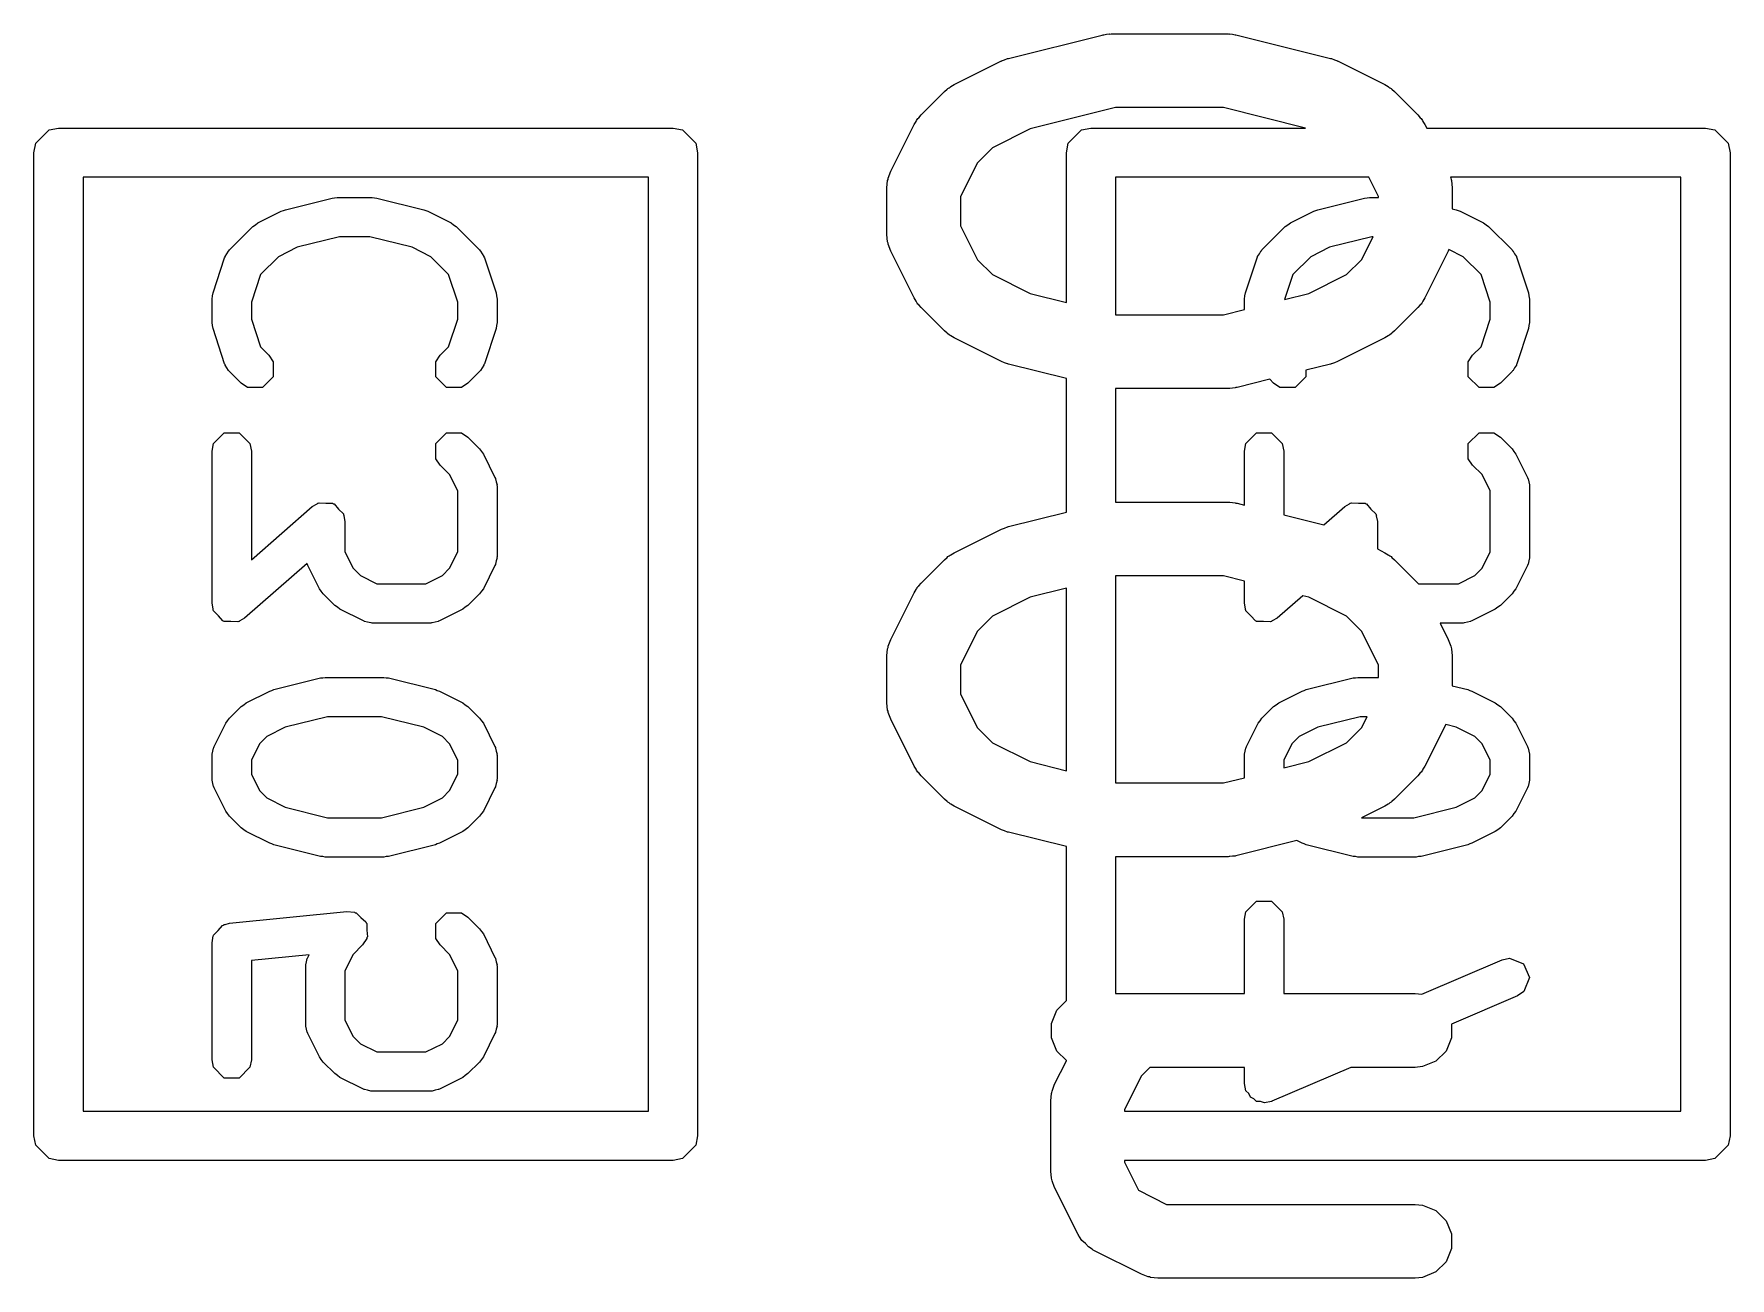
# Model space of a CAD drawing. Header units: inches. Extents: x 0.31 to 2.98, y 0.29 to 1.78.
# Drawn here: x 1.5089 to 1.6447, y 0.6163 to 0.716 of the extents above; entities that cross this region are included whole.
import ezdxf

# ---------------------------------------------------------------- set-up
doc = ezdxf.new("R2010")
doc.units = ezdxf.units.IN
doc.header["$MEASUREMENT"] = 0
doc.layers.add('BLACK', color=250, linetype='CONTINUOUS')

msp = doc.modelspace()

# ---------------------------------------------------------------- linework, layer by layer
at = {"layer": 'BLACK', "linetype": 'CONTINUOUS'}
for p, q in [((1.58689, 0.714), (1.59439, 0.71587)), ((1.59439, 0.71587), (1.59449, 0.71589)), ((1.59449, 0.71589), (1.59453, 0.7159)), ((1.59453, 0.7159), (1.59475, 0.71593)), ((1.59475, 0.71593), (1.59497, 0.71596)), ((1.59497, 0.71596), (1.59501, 0.71595)), ((1.59501, 0.71595), (1.59511, 0.71596)), ((1.59511, 0.71596), (1.60448, 0.71596)), ((1.60448, 0.71596), (1.60458, 0.71595)), ((1.60458, 0.71595), (1.60463, 0.71596)), ((1.60463, 0.71596), (1.60484, 0.71593)), ((1.60484, 0.71593), (1.60506, 0.7159)), ((1.60506, 0.7159), (1.6051, 0.71589)), ((1.6051, 0.71589), (1.6052, 0.71587)), ((1.6052, 0.71587), (1.6127, 0.714)), ((1.58254, 0.7119), (1.58629, 0.71377)), ((1.58629, 0.71377), (1.58633, 0.71379)), ((1.58633, 0.71379), (1.58635, 0.7138)), ((1.58635, 0.7138), (1.58659, 0.71389)), ((1.58659, 0.71389), (1.58683, 0.71398)), ((1.58683, 0.71398), (1.58685, 0.71398)), ((1.58685, 0.71398), (1.58689, 0.714)), ((1.6127, 0.714), (1.61274, 0.71398)), ((1.61274, 0.71398), (1.61276, 0.71398)), ((1.61276, 0.71398), (1.613, 0.71389)), ((1.613, 0.71389), (1.61324, 0.7138)), ((1.61324, 0.7138), (1.61326, 0.71379)), ((1.61326, 0.71379), (1.6133, 0.71377)), ((1.6133, 0.71377), (1.61705, 0.7119)), ((1.58222, 0.71171), (1.58229, 0.71174)), ((1.58229, 0.71174), (1.58254, 0.7119)), ((1.61705, 0.7119), (1.6173, 0.71174)), ((1.6173, 0.71174), (1.61737, 0.71171)), ((1.5799, 0.70947), (1.58177, 0.71135)), ((1.58177, 0.71135), (1.582, 0.71153)), ((1.582, 0.71153), (1.58205, 0.71159)), ((1.58205, 0.71159), (1.58214, 0.71165)), ((1.58214, 0.71165), (1.58222, 0.71171)), ((1.61737, 0.71171), (1.61745, 0.71165)), ((1.61745, 0.71165), (1.61754, 0.71159)), ((1.61754, 0.71159), (1.61759, 0.71153)), ((1.61759, 0.71153), (1.61782, 0.71135)), ((1.61782, 0.71135), (1.61969, 0.70947)), ((1.5795, 0.70895), (1.57953, 0.70902)), ((1.57953, 0.70902), (1.5796, 0.70911)), ((1.5796, 0.70911), (1.57965, 0.70919)), ((1.57965, 0.70919), (1.57971, 0.70925)), ((1.57971, 0.70925), (1.5799, 0.70947)), ((1.59547, 0.71006), (1.58864, 0.70835)), ((1.60412, 0.71006), (1.59547, 0.71006)), ((1.61068, 0.70842), (1.60412, 0.71006)), ((1.61969, 0.70947), (1.61988, 0.70925)), ((1.61988, 0.70925), (1.61994, 0.70919)), ((1.61994, 0.70919), (1.61999, 0.70911)), ((1.61999, 0.70911), (1.62006, 0.70902)), ((1.62006, 0.70902), (1.62009, 0.70895)), ((1.50901, 0.7072), (1.51007, 0.70827)), ((1.51007, 0.70827), (1.51083, 0.70842)), ((1.51083, 0.70842), (1.56004, 0.70842)), ((1.56004, 0.70842), (1.56079, 0.70827)), ((1.56079, 0.70827), (1.56186, 0.7072)), ((1.57747, 0.70496), (1.57934, 0.7087)), ((1.57934, 0.7087), (1.5795, 0.70895)), ((1.58864, 0.70835), (1.58561, 0.70683)), ((1.59169, 0.7072), (1.59275, 0.70827)), ((1.59275, 0.70827), (1.5935, 0.70842)), ((1.5935, 0.70842), (1.61068, 0.70842)), ((1.62009, 0.70895), (1.62025, 0.7087)), ((1.62025, 0.7087), (1.62039, 0.70842)), ((1.62039, 0.70842), (1.64272, 0.70842)), ((1.64272, 0.70842), (1.64347, 0.70827)), ((1.64347, 0.70827), (1.64454, 0.7072)), ((1.50886, 0.70645), (1.50901, 0.7072)), ((1.50886, 0.62771), (1.50886, 0.70645)), ((1.56186, 0.7072), (1.56201, 0.70645)), ((1.56201, 0.70645), (1.56201, 0.62771)), ((1.58561, 0.70683), (1.58441, 0.70564)), ((1.59154, 0.70645), (1.59169, 0.7072)), ((1.59154, 0.69445), (1.59154, 0.70645)), ((1.64454, 0.7072), (1.64469, 0.70645)), ((1.64469, 0.70645), (1.64469, 0.62771)), ((1.57726, 0.70441), (1.57747, 0.70496)), ((1.58441, 0.70564), (1.58306, 0.70294)), ((1.5128, 0.70448), (1.5128, 0.62968)), ((1.55807, 0.70448), (1.5128, 0.70448)), ((1.55807, 0.62968), (1.55807, 0.70448)), ((1.57716, 0.70363), (1.57721, 0.70421)), ((1.57716, 0.69989), (1.57716, 0.70363)), ((1.57721, 0.70421), (1.57726, 0.70431)), ((1.57726, 0.70431), (1.57726, 0.70441)), ((1.59547, 0.70448), (1.59547, 0.69346)), ((1.61576, 0.70448), (1.59547, 0.70448)), ((1.61653, 0.70294), (1.61576, 0.70448)), ((1.6223, 0.70448), (1.62233, 0.70441)), ((1.64075, 0.70448), (1.6223, 0.70448)), ((1.62233, 0.70441), (1.62234, 0.70431)), ((1.62234, 0.70431), (1.62238, 0.70421)), ((1.62238, 0.70421), (1.62243, 0.70363)), ((1.62243, 0.70363), (1.62243, 0.70196)), ((1.64075, 0.62968), (1.64075, 0.70448)), ((1.529, 0.70188), (1.53275, 0.70282)), ((1.53275, 0.70282), (1.53294, 0.70283)), ((1.53294, 0.70283), (1.53313, 0.70287)), ((1.53313, 0.70287), (1.53594, 0.70287)), ((1.53594, 0.70287), (1.53613, 0.70283)), ((1.53613, 0.70283), (1.53632, 0.70282)), ((1.53632, 0.70282), (1.54007, 0.70188)), ((1.58306, 0.70294), (1.58306, 0.70058)), ((1.61167, 0.70188), (1.61542, 0.70282)), ((1.61542, 0.70282), (1.61562, 0.70283)), ((1.61562, 0.70283), (1.6158, 0.70287)), ((1.6158, 0.70287), (1.61653, 0.70287)), ((1.61653, 0.70287), (1.61653, 0.70294)), ((1.5268, 0.70083), (1.52867, 0.70176)), ((1.52867, 0.70176), (1.52884, 0.70181)), ((1.52884, 0.70181), (1.529, 0.70188)), ((1.54007, 0.70188), (1.54023, 0.70181)), ((1.54023, 0.70181), (1.54039, 0.70176)), ((1.54039, 0.70176), (1.54227, 0.70083)), ((1.60948, 0.70083), (1.61135, 0.70176)), ((1.61135, 0.70176), (1.61152, 0.70181)), ((1.61152, 0.70181), (1.61167, 0.70188)), ((1.62243, 0.70196), (1.62275, 0.70188)), ((1.62275, 0.70188), (1.6229, 0.70181)), ((1.6229, 0.70181), (1.62307, 0.70176)), ((1.62307, 0.70176), (1.62495, 0.70083)), ((1.52451, 0.69866), (1.52639, 0.70053)), ((1.52639, 0.70053), (1.5266, 0.70067)), ((1.5266, 0.70067), (1.5268, 0.70083)), ((1.53332, 0.69972), (1.52993, 0.69887)), ((1.53575, 0.69972), (1.53332, 0.69972)), ((1.53914, 0.69887), (1.53575, 0.69972)), ((1.54227, 0.70083), (1.54247, 0.70067)), ((1.54247, 0.70067), (1.54268, 0.70053)), ((1.54268, 0.70053), (1.54455, 0.69866)), ((1.57721, 0.69931), (1.57716, 0.69989)), ((1.58306, 0.70058), (1.58441, 0.69788)), ((1.60719, 0.69866), (1.60907, 0.70053)), ((1.60907, 0.70053), (1.60928, 0.70067)), ((1.60928, 0.70067), (1.60948, 0.70083)), ((1.616, 0.69972), (1.6126, 0.69887)), ((1.61518, 0.69788), (1.6161, 0.69972)), ((1.6161, 0.69972), (1.616, 0.69972)), ((1.62495, 0.70083), (1.62514, 0.70067)), ((1.62514, 0.70067), (1.62535, 0.70053)), ((1.62535, 0.70053), (1.62723, 0.69866)), ((1.52417, 0.69814), (1.52431, 0.69835)), ((1.52431, 0.69835), (1.52444, 0.69857)), ((1.52444, 0.69857), (1.52447, 0.69859)), ((1.52447, 0.69859), (1.52451, 0.69866)), ((1.52993, 0.69887), (1.52844, 0.69812)), ((1.54063, 0.69812), (1.53914, 0.69887)), ((1.54455, 0.69866), (1.5446, 0.69859)), ((1.5446, 0.69859), (1.54463, 0.69857)), ((1.54463, 0.69857), (1.54475, 0.69835)), ((1.54475, 0.69835), (1.54489, 0.69814)), ((1.57726, 0.69921), (1.57721, 0.69931)), ((1.57726, 0.69911), (1.57726, 0.69921)), ((1.57747, 0.69856), (1.57726, 0.69911)), ((1.57934, 0.69482), (1.57747, 0.69856)), ((1.60685, 0.69814), (1.60699, 0.69835)), ((1.60699, 0.69835), (1.60712, 0.69857)), ((1.60712, 0.69857), (1.60715, 0.69859)), ((1.60715, 0.69859), (1.60719, 0.69866)), ((1.6126, 0.69887), (1.61111, 0.69812)), ((1.62212, 0.69856), (1.62025, 0.69482)), ((1.62217, 0.69869), (1.62212, 0.69856)), ((1.62331, 0.69812), (1.62217, 0.69869)), ((1.62723, 0.69866), (1.62727, 0.69859)), ((1.62727, 0.69859), (1.62731, 0.69857)), ((1.62731, 0.69857), (1.62743, 0.69835)), ((1.62743, 0.69835), (1.62757, 0.69814)), ((1.5232, 0.69523), (1.52413, 0.69804)), ((1.52413, 0.69804), (1.52417, 0.69811)), ((1.52417, 0.69811), (1.52417, 0.69814)), ((1.52844, 0.69812), (1.527, 0.69669)), ((1.54206, 0.69669), (1.54063, 0.69812)), ((1.54489, 0.69814), (1.54489, 0.69811)), ((1.54489, 0.69811), (1.54493, 0.69804)), ((1.54493, 0.69804), (1.54587, 0.69523)), ((1.58441, 0.69788), (1.58561, 0.69669)), ((1.60587, 0.69523), (1.60681, 0.69804)), ((1.60681, 0.69804), (1.60685, 0.69811)), ((1.60685, 0.69811), (1.60685, 0.69814)), ((1.61111, 0.69812), (1.60968, 0.69669)), ((1.61398, 0.69669), (1.61518, 0.69788)), ((1.62474, 0.69669), (1.62331, 0.69812)), ((1.62757, 0.69814), (1.62757, 0.69811)), ((1.62757, 0.69811), (1.62761, 0.69804)), ((1.62761, 0.69804), (1.62855, 0.69523)), ((1.527, 0.69669), (1.52627, 0.69447)), ((1.5428, 0.69447), (1.54206, 0.69669)), ((1.58561, 0.69669), (1.58864, 0.69517)), ((1.60968, 0.69669), (1.60901, 0.69469)), ((1.61095, 0.69517), (1.61398, 0.69669)), ((1.62548, 0.69447), (1.62474, 0.69669)), ((1.52312, 0.69473), (1.52317, 0.69498)), ((1.52312, 0.69285), (1.52312, 0.69473)), ((1.52317, 0.69498), (1.5232, 0.69523)), ((1.52627, 0.69447), (1.52627, 0.69311)), ((1.5428, 0.69311), (1.5428, 0.69447)), ((1.54587, 0.69523), (1.5459, 0.69498)), ((1.5459, 0.69498), (1.54595, 0.69473)), ((1.54595, 0.69473), (1.54595, 0.69285)), ((1.5795, 0.69457), (1.57934, 0.69482)), ((1.57953, 0.6945), (1.5795, 0.69457)), ((1.5796, 0.69441), (1.57953, 0.6945)), ((1.57965, 0.69433), (1.5796, 0.69441)), ((1.57971, 0.69427), (1.57965, 0.69433)), ((1.5799, 0.69405), (1.57971, 0.69427)), ((1.58864, 0.69517), (1.59154, 0.69445)), ((1.60579, 0.69473), (1.60584, 0.69498)), ((1.60579, 0.69388), (1.60579, 0.69473)), ((1.60584, 0.69498), (1.60587, 0.69523)), ((1.60901, 0.69469), (1.61095, 0.69517)), ((1.61988, 0.69427), (1.61969, 0.69405)), ((1.61994, 0.69433), (1.61988, 0.69427)), ((1.61999, 0.69441), (1.61994, 0.69433)), ((1.62006, 0.6945), (1.61999, 0.69441)), ((1.62009, 0.69457), (1.62006, 0.6945)), ((1.62025, 0.69482), (1.62009, 0.69457)), ((1.62548, 0.69311), (1.62548, 0.69447)), ((1.62855, 0.69523), (1.62858, 0.69498)), ((1.62858, 0.69498), (1.62863, 0.69473)), ((1.62863, 0.69473), (1.62863, 0.69285)), ((1.52317, 0.69261), (1.52312, 0.69285)), ((1.52627, 0.69311), (1.527, 0.69089)), ((1.54206, 0.69089), (1.5428, 0.69311)), ((1.54595, 0.69285), (1.5459, 0.69261)), ((1.58177, 0.69217), (1.5799, 0.69405)), ((1.59547, 0.69346), (1.59547, 0.69346)), ((1.59547, 0.69346), (1.60412, 0.69346)), ((1.60412, 0.69346), (1.60579, 0.69388)), ((1.61969, 0.69405), (1.61782, 0.69217)), ((1.62474, 0.69089), (1.62548, 0.69311)), ((1.62863, 0.69285), (1.62858, 0.69261)), ((1.5232, 0.69236), (1.52317, 0.69261)), ((1.52413, 0.68954), (1.5232, 0.69236)), ((1.54587, 0.69236), (1.54493, 0.68954)), ((1.5459, 0.69261), (1.54587, 0.69236)), ((1.582, 0.69199), (1.58177, 0.69217)), ((1.58205, 0.69193), (1.582, 0.69199)), ((1.58214, 0.69187), (1.58205, 0.69193)), ((1.58222, 0.69181), (1.58214, 0.69187)), ((1.58229, 0.69178), (1.58222, 0.69181)), ((1.58254, 0.69162), (1.58229, 0.69178)), ((1.58629, 0.68975), (1.58254, 0.69162)), ((1.61705, 0.69162), (1.6133, 0.68975)), ((1.6173, 0.69178), (1.61705, 0.69162)), ((1.61737, 0.69181), (1.6173, 0.69178)), ((1.61745, 0.69187), (1.61737, 0.69181)), ((1.61754, 0.69193), (1.61745, 0.69187)), ((1.61759, 0.69199), (1.61754, 0.69193)), ((1.61782, 0.69217), (1.61759, 0.69199)), ((1.62855, 0.69236), (1.62761, 0.68954)), ((1.62858, 0.69261), (1.62855, 0.69236)), ((1.527, 0.69089), (1.52768, 0.69022)), ((1.52768, 0.69022), (1.52802, 0.68971)), ((1.54105, 0.68971), (1.54139, 0.69022)), ((1.54139, 0.69022), (1.54206, 0.69089)), ((1.62372, 0.68971), (1.62406, 0.69022)), ((1.62406, 0.69022), (1.62474, 0.69089)), ((1.52417, 0.68948), (1.52413, 0.68954)), ((1.52417, 0.68944), (1.52417, 0.68948)), ((1.52431, 0.68923), (1.52417, 0.68944)), ((1.52444, 0.68901), (1.52431, 0.68923)), ((1.52447, 0.68899), (1.52444, 0.68901)), ((1.52451, 0.68893), (1.52447, 0.68899)), ((1.52545, 0.68799), (1.52451, 0.68893)), ((1.52802, 0.68971), (1.52802, 0.6885)), ((1.54105, 0.6885), (1.54105, 0.68971)), ((1.54455, 0.68893), (1.54361, 0.68799)), ((1.5446, 0.68899), (1.54455, 0.68893)), ((1.54463, 0.68901), (1.5446, 0.68899)), ((1.54475, 0.68923), (1.54463, 0.68901)), ((1.54489, 0.68944), (1.54475, 0.68923)), ((1.54493, 0.68954), (1.54489, 0.68948)), ((1.54489, 0.68948), (1.54489, 0.68944)), ((1.58633, 0.68973), (1.58629, 0.68975)), ((1.58635, 0.68972), (1.58633, 0.68973)), ((1.58659, 0.68963), (1.58635, 0.68972)), ((1.58683, 0.68954), (1.58659, 0.68963)), ((1.58685, 0.68954), (1.58683, 0.68954)), ((1.58689, 0.68952), (1.58685, 0.68954)), ((1.59154, 0.68836), (1.58689, 0.68952)), ((1.6127, 0.68952), (1.6107, 0.68902)), ((1.6107, 0.68902), (1.6107, 0.6885)), ((1.61274, 0.68954), (1.6127, 0.68952)), ((1.61276, 0.68954), (1.61274, 0.68954)), ((1.613, 0.68963), (1.61276, 0.68954)), ((1.61324, 0.68972), (1.613, 0.68963)), ((1.61326, 0.68973), (1.61324, 0.68972)), ((1.6133, 0.68975), (1.61326, 0.68973)), ((1.62372, 0.6885), (1.62372, 0.68971)), ((1.62723, 0.68893), (1.62629, 0.68799)), ((1.62727, 0.68899), (1.62723, 0.68893)), ((1.62731, 0.68901), (1.62727, 0.68899)), ((1.62743, 0.68923), (1.62731, 0.68901)), ((1.62757, 0.68944), (1.62743, 0.68923)), ((1.62761, 0.68954), (1.62757, 0.68948)), ((1.62757, 0.68948), (1.62757, 0.68944)), ((1.52596, 0.68765), (1.52545, 0.68799)), ((1.52717, 0.68765), (1.52596, 0.68765)), ((1.52802, 0.6885), (1.52717, 0.68765)), ((1.5419, 0.68765), (1.54105, 0.6885)), ((1.5431, 0.68765), (1.5419, 0.68765)), ((1.54361, 0.68799), (1.5431, 0.68765)), ((1.59154, 0.67766), (1.59154, 0.68836)), ((1.60448, 0.68756), (1.59547, 0.68756)), ((1.59547, 0.68756), (1.59547, 0.67847)), ((1.60458, 0.68757), (1.60448, 0.68756)), ((1.60463, 0.68756), (1.60458, 0.68757)), ((1.60484, 0.68759), (1.60463, 0.68756)), ((1.60506, 0.68762), (1.60484, 0.68759)), ((1.6051, 0.68763), (1.60506, 0.68762)), ((1.6052, 0.68765), (1.6051, 0.68763)), ((1.60782, 0.6883), (1.6052, 0.68765)), ((1.60813, 0.68799), (1.60782, 0.6883)), ((1.60864, 0.68765), (1.60813, 0.68799)), ((1.60985, 0.68765), (1.60864, 0.68765)), ((1.6107, 0.6885), (1.60985, 0.68765)), ((1.62458, 0.68765), (1.62372, 0.6885)), ((1.62578, 0.68765), (1.62458, 0.68765)), ((1.62629, 0.68799), (1.62578, 0.68765)), ((1.52324, 0.68315), (1.52409, 0.684)), ((1.52409, 0.684), (1.52529, 0.684)), ((1.52529, 0.684), (1.52615, 0.68315)), ((1.54105, 0.68315), (1.5419, 0.684)), ((1.5419, 0.684), (1.5431, 0.684)), ((1.5431, 0.684), (1.54361, 0.68366)), ((1.54361, 0.68366), (1.54455, 0.68272)), ((1.60591, 0.68315), (1.60677, 0.684)), ((1.60677, 0.684), (1.60797, 0.684)), ((1.60797, 0.684), (1.60882, 0.68315)), ((1.62372, 0.68315), (1.62458, 0.684)), ((1.62458, 0.684), (1.62578, 0.684)), ((1.62578, 0.684), (1.62629, 0.68366)), ((1.62629, 0.68366), (1.62723, 0.68272)), ((1.52312, 0.68254), (1.52324, 0.68315)), ((1.52312, 0.67036), (1.52312, 0.68254)), ((1.52615, 0.68315), (1.52627, 0.68254)), ((1.52627, 0.68254), (1.52627, 0.67383)), ((1.54105, 0.68194), (1.54105, 0.68315)), ((1.54139, 0.68143), (1.54105, 0.68194)), ((1.54455, 0.68272), (1.54469, 0.68251)), ((1.54469, 0.68251), (1.54485, 0.68231)), ((1.54485, 0.68231), (1.54578, 0.68044)), ((1.60579, 0.68254), (1.60591, 0.68315)), ((1.60579, 0.67823), (1.60579, 0.68254)), ((1.60882, 0.68315), (1.60894, 0.68254)), ((1.60894, 0.68254), (1.60894, 0.67744)), ((1.62372, 0.68194), (1.62372, 0.68315)), ((1.62406, 0.68143), (1.62372, 0.68194)), ((1.62723, 0.68272), (1.62737, 0.68251)), ((1.62737, 0.68251), (1.62752, 0.68231)), ((1.62752, 0.68231), (1.62846, 0.68044)), ((1.54214, 0.68067), (1.54139, 0.68143)), ((1.5428, 0.67936), (1.54214, 0.68067)), ((1.62482, 0.68067), (1.62406, 0.68143)), ((1.62548, 0.67936), (1.62482, 0.68067)), ((1.5428, 0.67448), (1.5428, 0.67936)), ((1.54578, 0.68044), (1.54581, 0.68036)), ((1.54581, 0.68036), (1.54583, 0.68033)), ((1.54583, 0.68033), (1.54588, 0.68009)), ((1.54588, 0.68009), (1.54595, 0.67984)), ((1.54595, 0.67984), (1.54594, 0.67981)), ((1.54594, 0.67981), (1.54595, 0.67973)), ((1.54595, 0.67973), (1.54595, 0.67411)), ((1.62548, 0.67448), (1.62548, 0.67936)), ((1.62846, 0.68044), (1.62848, 0.68036)), ((1.62848, 0.68036), (1.62851, 0.68033)), ((1.62851, 0.68033), (1.62856, 0.68009)), ((1.62856, 0.68009), (1.62862, 0.67984)), ((1.62862, 0.67984), (1.62861, 0.67981)), ((1.62861, 0.67981), (1.62863, 0.67973)), ((1.62863, 0.67973), (1.62863, 0.67411)), ((1.52627, 0.67383), (1.53115, 0.6781)), ((1.53115, 0.6781), (1.53154, 0.67833)), ((1.53154, 0.67833), (1.53159, 0.67837)), ((1.53159, 0.67837), (1.53162, 0.67837)), ((1.53162, 0.67837), (1.53169, 0.67841)), ((1.53169, 0.67841), (1.53224, 0.67837)), ((1.53224, 0.67837), (1.53279, 0.67837)), ((1.53279, 0.67837), (1.53283, 0.67833)), ((1.53283, 0.67833), (1.53289, 0.67833)), ((1.53289, 0.67833), (1.53325, 0.67791)), ((1.53325, 0.67791), (1.53364, 0.67752)), ((1.59547, 0.67847), (1.60448, 0.67847)), ((1.60448, 0.67847), (1.60458, 0.67846)), ((1.60458, 0.67846), (1.60463, 0.67846)), ((1.60463, 0.67846), (1.60484, 0.67843)), ((1.60484, 0.67843), (1.60506, 0.67841)), ((1.60506, 0.67841), (1.6051, 0.67839)), ((1.6051, 0.67839), (1.6052, 0.67838)), ((1.6052, 0.67838), (1.60579, 0.67823)), ((1.61216, 0.67664), (1.61383, 0.6781)), ((1.61383, 0.6781), (1.61422, 0.67833)), ((1.61422, 0.67833), (1.61426, 0.67837)), ((1.61426, 0.67837), (1.6143, 0.67837)), ((1.6143, 0.67837), (1.61436, 0.67841)), ((1.61436, 0.67841), (1.61492, 0.67837)), ((1.61492, 0.67837), (1.61547, 0.67837)), ((1.61547, 0.67837), (1.61551, 0.67833)), ((1.61551, 0.67833), (1.61557, 0.67833)), ((1.61557, 0.67833), (1.61593, 0.67791)), ((1.61593, 0.67791), (1.61632, 0.67752)), ((1.53364, 0.67752), (1.53366, 0.67745)), ((1.53366, 0.67745), (1.53368, 0.67742)), ((1.53368, 0.67742), (1.53368, 0.67736)), ((1.53368, 0.67736), (1.53376, 0.67692)), ((1.53376, 0.67692), (1.53376, 0.67448)), ((1.58659, 0.67639), (1.58683, 0.67649)), ((1.58683, 0.67649), (1.58685, 0.67649)), ((1.58685, 0.67649), (1.58689, 0.6765)), ((1.58689, 0.6765), (1.59154, 0.67766)), ((1.60894, 0.67744), (1.61216, 0.67664)), ((1.61632, 0.67752), (1.61634, 0.67745)), ((1.61634, 0.67745), (1.61636, 0.67742)), ((1.61636, 0.67742), (1.61635, 0.67736)), ((1.61635, 0.67736), (1.61644, 0.67692)), ((1.61644, 0.67692), (1.61644, 0.67471)), ((1.58254, 0.6744), (1.58629, 0.67628)), ((1.58629, 0.67628), (1.58633, 0.6763)), ((1.58633, 0.6763), (1.58635, 0.67631)), ((1.58635, 0.67631), (1.58659, 0.67639)), ((1.53376, 0.67448), (1.53442, 0.67317)), ((1.54214, 0.67317), (1.5428, 0.67448)), ((1.54588, 0.67375), (1.54583, 0.6735)), ((1.54595, 0.674), (1.54588, 0.67375)), ((1.54595, 0.67411), (1.54594, 0.67403)), ((1.54594, 0.67403), (1.54595, 0.674)), ((1.5799, 0.67198), (1.58177, 0.67385)), ((1.58177, 0.67385), (1.582, 0.67404)), ((1.582, 0.67404), (1.58205, 0.6741)), ((1.58205, 0.6741), (1.58214, 0.67415)), ((1.58214, 0.67415), (1.58222, 0.67422)), ((1.58222, 0.67422), (1.58229, 0.67425)), ((1.58229, 0.67425), (1.58254, 0.6744)), ((1.61644, 0.67471), (1.61705, 0.6744)), ((1.61705, 0.6744), (1.6173, 0.67425)), ((1.6173, 0.67425), (1.61737, 0.67422)), ((1.61737, 0.67422), (1.61745, 0.67415)), ((1.61745, 0.67415), (1.61754, 0.6741)), ((1.61754, 0.6741), (1.61759, 0.67404)), ((1.61759, 0.67404), (1.61782, 0.67385)), ((1.61782, 0.67385), (1.61969, 0.67198)), ((1.62482, 0.67317), (1.62548, 0.67448)), ((1.62856, 0.67375), (1.62851, 0.6735)), ((1.62862, 0.674), (1.62856, 0.67375)), ((1.62863, 0.67411), (1.62861, 0.67403)), ((1.62861, 0.67403), (1.62862, 0.674)), ((1.53073, 0.67355), (1.52573, 0.66917)), ((1.53074, 0.6735), (1.53073, 0.67355)), ((1.53076, 0.67348), (1.53074, 0.6735)), ((1.53078, 0.6734), (1.53076, 0.67348)), ((1.53172, 0.67153), (1.53078, 0.6734)), ((1.53442, 0.67317), (1.535, 0.67259)), ((1.535, 0.67259), (1.53631, 0.67193)), ((1.54025, 0.67193), (1.54157, 0.67259)), ((1.54157, 0.67259), (1.54214, 0.67317)), ((1.54578, 0.6734), (1.54485, 0.67153)), ((1.54581, 0.67348), (1.54578, 0.6734)), ((1.54583, 0.6735), (1.54581, 0.67348)), ((1.59547, 0.67256), (1.59547, 0.65597)), ((1.60412, 0.67256), (1.59547, 0.67256)), ((1.59547, 0.67256), (1.59547, 0.67256)), ((1.60579, 0.67214), (1.60412, 0.67256)), ((1.62293, 0.67193), (1.62425, 0.67259)), ((1.62425, 0.67259), (1.62482, 0.67317)), ((1.62846, 0.6734), (1.62752, 0.67153)), ((1.62848, 0.67348), (1.62846, 0.6734)), ((1.62851, 0.6735), (1.62848, 0.67348)), ((1.53187, 0.67133), (1.53172, 0.67153)), ((1.53201, 0.67112), (1.53187, 0.67133)), ((1.53295, 0.67018), (1.53201, 0.67112)), ((1.53631, 0.67193), (1.54025, 0.67193)), ((1.54455, 0.67112), (1.54361, 0.67018)), ((1.54469, 0.67133), (1.54455, 0.67112)), ((1.54485, 0.67153), (1.54469, 0.67133)), ((1.57747, 0.66746), (1.57934, 0.67121)), ((1.57934, 0.67121), (1.5795, 0.67146)), ((1.5795, 0.67146), (1.57953, 0.67153)), ((1.57953, 0.67153), (1.5796, 0.67161)), ((1.5796, 0.67161), (1.57965, 0.6717)), ((1.57965, 0.6717), (1.57971, 0.67175)), ((1.57971, 0.67175), (1.5799, 0.67198)), ((1.59154, 0.67158), (1.58864, 0.67085)), ((1.59154, 0.65695), (1.59154, 0.67158)), ((1.60579, 0.67036), (1.60579, 0.67214)), ((1.61969, 0.67198), (1.61973, 0.67193)), ((1.61973, 0.67193), (1.62293, 0.67193)), ((1.62723, 0.67112), (1.62629, 0.67018)), ((1.62737, 0.67133), (1.62723, 0.67112)), ((1.62752, 0.67153), (1.62737, 0.67133)), ((1.5232, 0.66992), (1.52312, 0.67036)), ((1.5232, 0.66985), (1.5232, 0.66992)), ((1.52322, 0.66983), (1.5232, 0.66985)), ((1.52324, 0.66975), (1.52322, 0.66983)), ((1.52363, 0.66936), (1.52324, 0.66975)), ((1.53316, 0.67004), (1.53295, 0.67018)), ((1.53336, 0.66989), (1.53316, 0.67004)), ((1.53524, 0.66895), (1.53336, 0.66989)), ((1.54321, 0.66989), (1.54133, 0.66895)), ((1.5434, 0.67004), (1.54321, 0.66989)), ((1.54361, 0.67018), (1.5434, 0.67004)), ((1.58864, 0.67085), (1.58561, 0.66934)), ((1.60588, 0.66992), (1.60579, 0.67036)), ((1.60588, 0.66985), (1.60588, 0.66992)), ((1.6059, 0.66983), (1.60588, 0.66985)), ((1.60591, 0.66975), (1.6059, 0.66983)), ((1.6063, 0.66936), (1.60591, 0.66975)), ((1.61046, 0.67097), (1.60841, 0.66917)), ((1.61095, 0.67085), (1.61046, 0.67097)), ((1.61398, 0.66934), (1.61095, 0.67085)), ((1.62588, 0.66989), (1.62401, 0.66895)), ((1.62608, 0.67004), (1.62588, 0.66989)), ((1.62629, 0.67018), (1.62608, 0.67004)), ((1.52399, 0.66895), (1.52363, 0.66936)), ((1.52405, 0.66894), (1.52399, 0.66895)), ((1.52409, 0.6689), (1.52405, 0.66894)), ((1.52464, 0.6689), (1.52409, 0.6689)), ((1.5252, 0.66887), (1.52464, 0.6689)), ((1.52526, 0.6689), (1.5252, 0.66887)), ((1.52529, 0.6689), (1.52526, 0.6689)), ((1.52534, 0.66895), (1.52529, 0.6689)), ((1.52573, 0.66917), (1.52534, 0.66895)), ((1.53531, 0.66893), (1.53524, 0.66895)), ((1.53534, 0.6689), (1.53531, 0.66893)), ((1.53558, 0.66885), (1.53534, 0.6689)), ((1.53583, 0.66879), (1.53558, 0.66885)), ((1.53586, 0.6688), (1.53583, 0.66879)), ((1.53594, 0.66878), (1.53586, 0.6688)), ((1.54063, 0.66878), (1.53594, 0.66878)), ((1.5407, 0.6688), (1.54063, 0.66878)), ((1.54074, 0.66879), (1.5407, 0.6688)), ((1.54098, 0.66885), (1.54074, 0.66879)), ((1.54123, 0.6689), (1.54098, 0.66885)), ((1.54125, 0.66893), (1.54123, 0.6689)), ((1.54133, 0.66895), (1.54125, 0.66893)), ((1.58561, 0.66934), (1.58441, 0.66814)), ((1.60667, 0.66895), (1.6063, 0.66936)), ((1.60673, 0.66894), (1.60667, 0.66895)), ((1.60677, 0.6689), (1.60673, 0.66894)), ((1.60732, 0.6689), (1.60677, 0.6689)), ((1.60787, 0.66887), (1.60732, 0.6689)), ((1.60794, 0.6689), (1.60787, 0.66887)), ((1.60797, 0.6689), (1.60794, 0.6689)), ((1.60802, 0.66895), (1.60797, 0.6689)), ((1.60841, 0.66917), (1.60802, 0.66895)), ((1.61518, 0.66814), (1.61398, 0.66934)), ((1.6233, 0.66878), (1.62146, 0.66878)), ((1.62146, 0.66878), (1.62212, 0.66746)), ((1.62338, 0.6688), (1.6233, 0.66878)), ((1.62342, 0.66879), (1.62338, 0.6688)), ((1.62366, 0.66885), (1.62342, 0.66879)), ((1.62391, 0.6689), (1.62366, 0.66885)), ((1.62393, 0.66893), (1.62391, 0.6689)), ((1.62401, 0.66895), (1.62393, 0.66893)), ((1.57726, 0.66692), (1.57747, 0.66746)), ((1.57726, 0.66681), (1.57726, 0.66692)), ((1.58441, 0.66814), (1.58306, 0.66544)), ((1.61653, 0.66544), (1.61518, 0.66814)), ((1.62212, 0.66746), (1.62233, 0.66692)), ((1.62233, 0.66692), (1.62234, 0.66681)), ((1.57716, 0.66614), (1.57721, 0.66672)), ((1.57716, 0.66239), (1.57716, 0.66614)), ((1.57721, 0.66672), (1.57726, 0.66681)), ((1.62234, 0.66681), (1.62238, 0.66672)), ((1.62238, 0.66672), (1.62243, 0.66614)), ((1.62243, 0.66614), (1.62243, 0.66376)), ((1.52806, 0.66345), (1.53181, 0.66439)), ((1.53181, 0.66439), (1.532, 0.6644)), ((1.532, 0.6644), (1.53219, 0.66443)), ((1.53219, 0.66443), (1.53688, 0.66443)), ((1.53688, 0.66443), (1.53707, 0.6644)), ((1.53707, 0.6644), (1.53726, 0.66439)), ((1.53726, 0.66439), (1.54101, 0.66345)), ((1.58306, 0.66544), (1.58306, 0.66309)), ((1.61074, 0.66345), (1.61449, 0.66439)), ((1.61449, 0.66439), (1.61468, 0.6644)), ((1.61468, 0.6644), (1.61487, 0.66443)), ((1.61487, 0.66443), (1.61653, 0.66443)), ((1.61653, 0.66443), (1.61653, 0.66544)), ((1.52586, 0.66239), (1.52774, 0.66333)), ((1.52774, 0.66333), (1.5279, 0.66338)), ((1.5279, 0.66338), (1.52806, 0.66345)), ((1.54101, 0.66345), (1.54116, 0.66338)), ((1.54116, 0.66338), (1.54133, 0.66333)), ((1.54133, 0.66333), (1.54321, 0.66239)), ((1.58306, 0.66309), (1.58441, 0.66039)), ((1.60854, 0.66239), (1.61041, 0.66333)), ((1.61041, 0.66333), (1.61058, 0.66338)), ((1.61058, 0.66338), (1.61074, 0.66345)), ((1.62243, 0.66376), (1.62369, 0.66345)), ((1.62369, 0.66345), (1.62384, 0.66338)), ((1.62384, 0.66338), (1.62401, 0.66333)), ((1.62401, 0.66333), (1.62588, 0.66239)), ((1.52451, 0.66116), (1.52545, 0.6621)), ((1.52545, 0.6621), (1.52566, 0.66224)), ((1.52566, 0.66224), (1.52586, 0.66239)), ((1.54321, 0.66239), (1.5434, 0.66224)), ((1.5434, 0.66224), (1.54361, 0.6621)), ((1.54361, 0.6621), (1.54455, 0.66116)), ((1.57721, 0.66181), (1.57716, 0.66239)), ((1.57726, 0.66172), (1.57721, 0.66181)), ((1.57726, 0.66161), (1.57726, 0.66172)), ((1.57747, 0.66107), (1.57726, 0.66161)), ((1.60719, 0.66116), (1.60813, 0.6621)), ((1.60813, 0.6621), (1.60834, 0.66224)), ((1.60834, 0.66224), (1.60854, 0.66239)), ((1.62588, 0.66239), (1.62608, 0.66224)), ((1.62608, 0.66224), (1.62629, 0.6621)), ((1.62629, 0.6621), (1.62723, 0.66116)), ((1.52328, 0.65888), (1.52422, 0.66075)), ((1.52422, 0.66075), (1.52437, 0.66095)), ((1.52437, 0.66095), (1.52451, 0.66116)), ((1.52899, 0.66044), (1.5275, 0.65969)), ((1.53238, 0.66128), (1.52899, 0.66044)), ((1.53668, 0.66128), (1.53238, 0.66128)), ((1.54008, 0.66044), (1.53668, 0.66128)), ((1.54157, 0.65969), (1.54008, 0.66044)), ((1.54455, 0.66116), (1.54469, 0.66095)), ((1.54469, 0.66095), (1.54485, 0.66075)), ((1.54485, 0.66075), (1.54578, 0.65888)), ((1.57934, 0.65732), (1.57747, 0.66107)), ((1.58441, 0.66039), (1.58561, 0.65919)), ((1.60596, 0.65888), (1.6069, 0.66075)), ((1.6069, 0.66075), (1.60705, 0.66095)), ((1.60705, 0.66095), (1.60719, 0.66116)), ((1.61167, 0.66044), (1.61018, 0.65969)), ((1.61506, 0.66128), (1.61167, 0.66044)), ((1.61398, 0.65919), (1.61518, 0.66039)), ((1.61563, 0.66128), (1.61506, 0.66128)), ((1.61518, 0.66039), (1.61563, 0.66128)), ((1.62191, 0.66065), (1.62025, 0.65732)), ((1.62275, 0.66044), (1.62191, 0.66065)), ((1.62425, 0.65969), (1.62275, 0.66044)), ((1.62723, 0.66116), (1.62737, 0.66095)), ((1.62737, 0.66095), (1.62752, 0.66075)), ((1.62752, 0.66075), (1.62846, 0.65888)), ((1.52319, 0.65853), (1.52324, 0.65877)), ((1.52324, 0.65877), (1.52326, 0.6588)), ((1.52326, 0.6588), (1.52328, 0.65888)), ((1.52692, 0.65911), (1.52627, 0.6578)), ((1.5275, 0.65969), (1.52692, 0.65911)), ((1.54214, 0.65911), (1.54157, 0.65969)), ((1.5428, 0.6578), (1.54214, 0.65911)), ((1.54578, 0.65888), (1.54581, 0.6588)), ((1.54581, 0.6588), (1.54583, 0.65877)), ((1.54583, 0.65877), (1.54588, 0.65853)), ((1.58561, 0.65919), (1.58864, 0.65768)), ((1.60586, 0.65853), (1.60591, 0.65877)), ((1.60591, 0.65877), (1.60594, 0.6588)), ((1.60594, 0.6588), (1.60596, 0.65888)), ((1.6096, 0.65911), (1.60894, 0.6578)), ((1.61018, 0.65969), (1.6096, 0.65911)), ((1.61095, 0.65768), (1.61398, 0.65919)), ((1.62482, 0.65911), (1.62425, 0.65969)), ((1.62548, 0.6578), (1.62482, 0.65911)), ((1.62846, 0.65888), (1.62848, 0.6588)), ((1.62848, 0.6588), (1.62851, 0.65877)), ((1.62851, 0.65877), (1.62856, 0.65853)), ((1.52312, 0.65828), (1.52319, 0.65853)), ((1.52313, 0.65825), (1.52312, 0.65828)), ((1.52312, 0.65817), (1.52313, 0.65825)), ((1.52312, 0.6563), (1.52312, 0.65817)), ((1.52627, 0.6578), (1.52627, 0.65667)), ((1.5428, 0.65667), (1.5428, 0.6578)), ((1.54588, 0.65853), (1.54595, 0.65828)), ((1.54595, 0.65828), (1.54594, 0.65825)), ((1.54594, 0.65825), (1.54595, 0.65817)), ((1.54595, 0.65817), (1.54595, 0.6563)), ((1.58864, 0.65768), (1.59154, 0.65695)), ((1.60579, 0.65817), (1.60581, 0.65825)), ((1.60579, 0.65639), (1.60579, 0.65817)), ((1.6058, 0.65828), (1.60586, 0.65853)), ((1.60581, 0.65825), (1.6058, 0.65828)), ((1.60894, 0.6578), (1.60894, 0.65717)), ((1.60894, 0.65717), (1.61095, 0.65768)), ((1.62548, 0.65667), (1.62548, 0.6578)), ((1.62856, 0.65853), (1.62862, 0.65828)), ((1.62862, 0.65828), (1.62861, 0.65825)), ((1.62861, 0.65825), (1.62863, 0.65817)), ((1.62863, 0.65817), (1.62863, 0.6563)), ((1.52313, 0.65622), (1.52312, 0.6563)), ((1.52312, 0.65619), (1.52313, 0.65622)), ((1.52319, 0.65594), (1.52312, 0.65619)), ((1.52627, 0.65667), (1.52692, 0.65536)), ((1.54214, 0.65536), (1.5428, 0.65667)), ((1.54595, 0.65619), (1.54588, 0.65594)), ((1.54595, 0.6563), (1.54594, 0.65622)), ((1.54594, 0.65622), (1.54595, 0.65619)), ((1.5795, 0.65707), (1.57934, 0.65732)), ((1.57953, 0.657), (1.5795, 0.65707)), ((1.5796, 0.65692), (1.57953, 0.657)), ((1.57965, 0.65683), (1.5796, 0.65692)), ((1.57971, 0.65678), (1.57965, 0.65683)), ((1.5799, 0.65655), (1.57971, 0.65678)), ((1.58177, 0.65468), (1.5799, 0.65655)), ((1.60412, 0.65597), (1.60579, 0.65639)), ((1.61969, 0.65655), (1.61782, 0.65468)), ((1.61988, 0.65678), (1.61969, 0.65655)), ((1.61994, 0.65683), (1.61988, 0.65678)), ((1.61999, 0.65692), (1.61994, 0.65683)), ((1.62006, 0.657), (1.61999, 0.65692)), ((1.62009, 0.65707), (1.62006, 0.657)), ((1.62025, 0.65732), (1.62009, 0.65707)), ((1.62482, 0.65536), (1.62548, 0.65667)), ((1.62862, 0.65619), (1.62856, 0.65594)), ((1.62863, 0.6563), (1.62861, 0.65622)), ((1.62861, 0.65622), (1.62862, 0.65619)), ((1.52324, 0.65569), (1.52319, 0.65594)), ((1.52326, 0.65567), (1.52324, 0.65569)), ((1.52328, 0.65559), (1.52326, 0.65567)), ((1.52422, 0.65372), (1.52328, 0.65559)), ((1.52692, 0.65536), (1.5275, 0.65478)), ((1.5275, 0.65478), (1.52899, 0.65403)), ((1.54008, 0.65403), (1.54157, 0.65478)), ((1.54157, 0.65478), (1.54214, 0.65536)), ((1.54578, 0.65559), (1.54485, 0.65372)), ((1.54581, 0.65567), (1.54578, 0.65559)), ((1.54583, 0.65569), (1.54581, 0.65567)), ((1.54588, 0.65594), (1.54583, 0.65569)), ((1.59547, 0.65597), (1.59547, 0.65597)), ((1.59547, 0.65597), (1.60412, 0.65597)), ((1.62275, 0.65403), (1.62425, 0.65478)), ((1.62425, 0.65478), (1.62482, 0.65536)), ((1.62846, 0.65559), (1.62752, 0.65372)), ((1.62848, 0.65567), (1.62846, 0.65559)), ((1.62851, 0.65569), (1.62848, 0.65567)), ((1.62856, 0.65594), (1.62851, 0.65569)), ((1.52437, 0.65352), (1.52422, 0.65372)), ((1.52451, 0.65331), (1.52437, 0.65352)), ((1.52899, 0.65403), (1.53238, 0.65318)), ((1.53668, 0.65318), (1.54008, 0.65403)), ((1.54469, 0.65352), (1.54455, 0.65331)), ((1.54485, 0.65372), (1.54469, 0.65352)), ((1.582, 0.65449), (1.58177, 0.65468)), ((1.58205, 0.65443), (1.582, 0.65449)), ((1.58214, 0.65438), (1.58205, 0.65443)), ((1.58222, 0.65431), (1.58214, 0.65438)), ((1.58229, 0.65428), (1.58222, 0.65431)), ((1.58254, 0.65412), (1.58229, 0.65428)), ((1.58629, 0.65225), (1.58254, 0.65412)), ((1.61705, 0.65412), (1.61517, 0.65318)), ((1.6173, 0.65428), (1.61705, 0.65412)), ((1.61737, 0.65431), (1.6173, 0.65428)), ((1.61745, 0.65438), (1.61737, 0.65431)), ((1.61754, 0.65443), (1.61745, 0.65438)), ((1.61759, 0.65449), (1.61754, 0.65443)), ((1.61782, 0.65468), (1.61759, 0.65449)), ((1.61936, 0.65318), (1.62275, 0.65403)), ((1.62737, 0.65352), (1.62723, 0.65331)), ((1.62752, 0.65372), (1.62737, 0.65352)), ((1.52545, 0.65237), (1.52451, 0.65331)), ((1.52566, 0.65223), (1.52545, 0.65237)), ((1.52586, 0.65208), (1.52566, 0.65223)), ((1.52774, 0.65114), (1.52586, 0.65208)), ((1.53238, 0.65318), (1.53668, 0.65318)), ((1.54321, 0.65208), (1.54133, 0.65114)), ((1.5434, 0.65223), (1.54321, 0.65208)), ((1.54361, 0.65237), (1.5434, 0.65223)), ((1.54455, 0.65331), (1.54361, 0.65237)), ((1.58633, 0.65223), (1.58629, 0.65225)), ((1.58635, 0.65222), (1.58633, 0.65223)), ((1.58659, 0.65213), (1.58635, 0.65222)), ((1.58683, 0.65204), (1.58659, 0.65213)), ((1.58685, 0.65204), (1.58683, 0.65204)), ((1.58689, 0.65203), (1.58685, 0.65204)), ((1.59154, 0.65087), (1.58689, 0.65203)), ((1.61517, 0.65318), (1.61936, 0.65318)), ((1.62588, 0.65208), (1.62401, 0.65114)), ((1.62608, 0.65223), (1.62588, 0.65208)), ((1.62629, 0.65237), (1.62608, 0.65223)), ((1.62723, 0.65331), (1.62629, 0.65237)), ((1.5279, 0.65109), (1.52774, 0.65114)), ((1.52806, 0.65102), (1.5279, 0.65109)), ((1.53181, 0.65008), (1.52806, 0.65102)), ((1.54101, 0.65102), (1.53726, 0.65008)), ((1.54116, 0.65109), (1.54101, 0.65102)), ((1.54133, 0.65114), (1.54116, 0.65109)), ((1.59154, 0.63854), (1.59154, 0.65087)), ((1.60999, 0.65135), (1.6052, 0.65015)), ((1.61041, 0.65114), (1.60999, 0.65135)), ((1.61058, 0.65109), (1.61041, 0.65114)), ((1.61074, 0.65102), (1.61058, 0.65109)), ((1.61449, 0.65008), (1.61074, 0.65102)), ((1.62369, 0.65102), (1.61994, 0.65008)), ((1.62384, 0.65109), (1.62369, 0.65102)), ((1.62401, 0.65114), (1.62384, 0.65109)), ((1.532, 0.65007), (1.53181, 0.65008)), ((1.53219, 0.65004), (1.532, 0.65007)), ((1.53688, 0.65004), (1.53219, 0.65004)), ((1.53707, 0.65007), (1.53688, 0.65004)), ((1.53726, 0.65008), (1.53707, 0.65007)), ((1.60448, 0.65006), (1.59547, 0.65006)), ((1.59547, 0.65006), (1.59547, 0.6391)), ((1.60458, 0.65007), (1.60448, 0.65006)), ((1.60463, 0.65007), (1.60458, 0.65007)), ((1.60484, 0.6501), (1.60463, 0.65007)), ((1.60506, 0.65012), (1.60484, 0.6501)), ((1.6051, 0.65014), (1.60506, 0.65012)), ((1.6052, 0.65015), (1.6051, 0.65014)), ((1.61468, 0.65007), (1.61449, 0.65008)), ((1.61487, 0.65004), (1.61468, 0.65007)), ((1.61955, 0.65004), (1.61487, 0.65004)), ((1.61974, 0.65007), (1.61955, 0.65004)), ((1.61994, 0.65008), (1.61974, 0.65007)), ((1.52453, 0.64474), (1.53391, 0.64568)), ((1.53391, 0.64568), (1.53452, 0.64562)), ((1.53452, 0.64562), (1.53458, 0.64557)), ((1.53458, 0.64557), (1.53467, 0.64557)), ((1.53467, 0.64557), (1.53504, 0.64519)), ((1.53504, 0.64519), (1.53545, 0.64486)), ((1.54105, 0.64471), (1.5419, 0.64557)), ((1.5419, 0.64557), (1.5431, 0.64557)), ((1.5431, 0.64557), (1.54361, 0.64522)), ((1.54361, 0.64522), (1.54455, 0.64429)), ((1.60579, 0.64505), (1.60591, 0.64565)), ((1.60591, 0.64565), (1.60677, 0.6465)), ((1.60677, 0.6465), (1.60797, 0.6465)), ((1.60797, 0.6465), (1.60882, 0.64565)), ((1.60882, 0.64565), (1.60894, 0.64505)), ((1.52324, 0.64378), (1.52361, 0.64415)), ((1.52361, 0.64415), (1.52395, 0.64456)), ((1.52395, 0.64456), (1.52405, 0.64459)), ((1.52405, 0.64459), (1.52409, 0.64463)), ((1.52409, 0.64463), (1.52417, 0.64463)), ((1.52417, 0.64463), (1.52453, 0.64474)), ((1.53545, 0.64486), (1.53546, 0.64477)), ((1.53546, 0.64477), (1.53552, 0.64471)), ((1.53552, 0.64471), (1.53552, 0.64418)), ((1.53552, 0.64418), (1.53557, 0.64366)), ((1.54105, 0.64351), (1.54105, 0.64471)), ((1.54455, 0.64429), (1.54469, 0.64408)), ((1.54469, 0.64408), (1.54485, 0.64388)), ((1.54485, 0.64388), (1.54578, 0.642)), ((1.60579, 0.6391), (1.60579, 0.64505)), ((1.60894, 0.64505), (1.60894, 0.6391)), ((1.52312, 0.64317), (1.52319, 0.64355)), ((1.52312, 0.6338), (1.52312, 0.64317)), ((1.52318, 0.64363), (1.52321, 0.64367)), ((1.52319, 0.64355), (1.52318, 0.64363)), ((1.52321, 0.64367), (1.52324, 0.64378)), ((1.53518, 0.643), (1.53442, 0.64224)), ((1.53552, 0.64351), (1.53518, 0.643)), ((1.53557, 0.64366), (1.53552, 0.64359)), ((1.53552, 0.64359), (1.53552, 0.64351)), ((1.54139, 0.643), (1.54105, 0.64351)), ((1.54214, 0.64224), (1.54139, 0.643)), ((1.53089, 0.64221), (1.52627, 0.64175)), ((1.52627, 0.64175), (1.52627, 0.6338)), ((1.53062, 0.64141), (1.53069, 0.64165)), ((1.53063, 0.64138), (1.53062, 0.64141)), ((1.53062, 0.6413), (1.53063, 0.64138)), ((1.53062, 0.63661), (1.53062, 0.6413)), ((1.53069, 0.64165), (1.53074, 0.6419)), ((1.53074, 0.6419), (1.53076, 0.64193)), ((1.53076, 0.64193), (1.53078, 0.642)), ((1.53078, 0.642), (1.53089, 0.64221)), ((1.53442, 0.64224), (1.53376, 0.64093)), ((1.5428, 0.64093), (1.54214, 0.64224)), ((1.54578, 0.642), (1.54581, 0.64193)), ((1.54581, 0.64193), (1.54583, 0.6419)), ((1.54583, 0.6419), (1.54588, 0.64165)), ((1.54588, 0.64165), (1.54595, 0.64141)), ((1.54595, 0.64141), (1.54594, 0.64138)), ((1.54594, 0.64138), (1.54595, 0.6413)), ((1.54595, 0.6413), (1.54595, 0.63661)), ((1.61999, 0.63905), (1.62643, 0.64181)), ((1.62643, 0.64181), (1.62703, 0.64194)), ((1.62703, 0.64194), (1.62815, 0.64149)), ((1.62815, 0.64149), (1.62863, 0.64038)), ((1.53376, 0.64093), (1.53376, 0.63698)), ((1.5428, 0.63698), (1.5428, 0.64093)), ((1.62863, 0.64038), (1.62818, 0.63926)), ((1.59078, 0.63778), (1.59154, 0.63854)), ((1.59547, 0.6391), (1.60579, 0.6391)), ((1.60894, 0.6391), (1.61948, 0.6391)), ((1.61948, 0.6391), (1.61999, 0.63905)), ((1.62767, 0.63891), (1.62238, 0.63664)), ((1.62818, 0.63926), (1.62767, 0.63891)), ((1.59034, 0.63672), (1.59078, 0.63778)), ((1.53063, 0.63653), (1.53062, 0.63661)), ((1.53062, 0.6365), (1.53063, 0.63653)), ((1.53069, 0.63626), (1.53062, 0.6365)), ((1.53074, 0.63601), (1.53069, 0.63626)), ((1.53076, 0.63598), (1.53074, 0.63601)), ((1.53078, 0.63591), (1.53076, 0.63598)), ((1.53172, 0.63403), (1.53078, 0.63591)), ((1.53376, 0.63698), (1.53442, 0.63567)), ((1.53442, 0.63567), (1.535, 0.63509)), ((1.54157, 0.63509), (1.54214, 0.63567)), ((1.54214, 0.63567), (1.5428, 0.63698)), ((1.54578, 0.63591), (1.54485, 0.63403)), ((1.54581, 0.63598), (1.54578, 0.63591)), ((1.54583, 0.63601), (1.54581, 0.63598)), ((1.54588, 0.63626), (1.54583, 0.63601)), ((1.54595, 0.6365), (1.54588, 0.63626)), ((1.54595, 0.63661), (1.54594, 0.63653)), ((1.54594, 0.63653), (1.54595, 0.6365)), ((1.59034, 0.63557), (1.59034, 0.63672)), ((1.62238, 0.63664), (1.62238, 0.63557)), ((1.535, 0.63509), (1.53631, 0.63444)), ((1.53631, 0.63444), (1.54025, 0.63444)), ((1.54025, 0.63444), (1.54157, 0.63509)), ((1.59078, 0.6345), (1.59034, 0.63557)), ((1.59154, 0.63375), (1.59078, 0.6345)), ((1.62194, 0.6345), (1.62112, 0.63369)), ((1.62238, 0.63557), (1.62194, 0.6345)), ((1.52324, 0.6332), (1.52312, 0.6338)), ((1.52409, 0.63234), (1.52324, 0.6332)), ((1.52615, 0.6332), (1.52529, 0.63234)), ((1.52627, 0.6338), (1.52615, 0.6332)), ((1.53187, 0.63383), (1.53172, 0.63403)), ((1.53201, 0.63362), (1.53187, 0.63383)), ((1.53295, 0.63269), (1.53201, 0.63362)), ((1.54455, 0.63362), (1.54361, 0.63269)), ((1.54469, 0.63383), (1.54455, 0.63362)), ((1.54485, 0.63403), (1.54469, 0.63383)), ((1.59059, 0.63184), (1.59154, 0.63372)), ((1.59154, 0.63372), (1.59154, 0.63375)), ((1.59821, 0.63319), (1.59754, 0.63252)), ((1.60579, 0.63319), (1.59821, 0.63319)), ((1.60579, 0.63192), (1.60579, 0.63319)), ((1.61432, 0.63319), (1.60799, 0.63048)), ((1.61948, 0.63319), (1.61432, 0.63319)), ((1.62006, 0.63325), (1.61948, 0.63319)), ((1.62112, 0.63369), (1.62006, 0.63325)), ((1.52529, 0.63234), (1.52409, 0.63234)), ((1.53316, 0.63255), (1.53295, 0.63269)), ((1.53336, 0.63239), (1.53316, 0.63255)), ((1.53524, 0.63145), (1.53336, 0.63239)), ((1.54321, 0.63239), (1.54133, 0.63145)), ((1.5434, 0.63255), (1.54321, 0.63239)), ((1.54361, 0.63269), (1.5434, 0.63255)), ((1.59039, 0.6313), (1.59059, 0.63184)), ((1.59754, 0.63252), (1.59619, 0.62982)), ((1.6058, 0.63191), (1.60579, 0.63192)), ((1.6058, 0.63189), (1.60579, 0.63191)), ((1.60579, 0.63191), (1.6058, 0.63191)), ((1.60591, 0.63132), (1.6058, 0.63189)), ((1.53531, 0.63143), (1.53524, 0.63145)), ((1.53534, 0.63141), (1.53531, 0.63143)), ((1.53558, 0.63136), (1.53534, 0.63141)), ((1.53583, 0.63129), (1.53558, 0.63136)), ((1.53586, 0.6313), (1.53583, 0.63129)), ((1.53594, 0.63129), (1.53586, 0.6313)), ((1.54063, 0.63129), (1.53594, 0.63129)), ((1.5407, 0.6313), (1.54063, 0.63129)), ((1.54074, 0.63129), (1.5407, 0.6313)), ((1.54098, 0.63136), (1.54074, 0.63129)), ((1.54123, 0.63141), (1.54098, 0.63136)), ((1.54125, 0.63143), (1.54123, 0.63141)), ((1.54133, 0.63145), (1.54125, 0.63143)), ((1.59028, 0.63052), (1.59034, 0.63109)), ((1.59028, 0.62489), (1.59028, 0.63052)), ((1.59034, 0.63109), (1.59038, 0.63119)), ((1.59038, 0.63119), (1.59039, 0.6313)), ((1.60614, 0.63109), (1.60591, 0.63132)), ((1.60627, 0.6308), (1.60614, 0.63109)), ((1.60655, 0.63068), (1.60627, 0.6308)), ((1.60677, 0.63047), (1.60655, 0.63068)), ((1.60709, 0.63047), (1.60677, 0.63047)), ((1.60739, 0.63035), (1.60709, 0.63047)), ((1.60795, 0.63047), (1.60739, 0.63035)), ((1.60797, 0.63047), (1.60795, 0.63047)), ((1.60798, 0.63047), (1.60797, 0.63047)), ((1.60799, 0.63048), (1.60798, 0.63047)), ((1.5128, 0.62968), (1.55807, 0.62968)), ((1.59619, 0.62982), (1.59619, 0.62968)), ((1.59619, 0.62968), (1.64075, 0.62968)), ((1.50901, 0.62695), (1.50886, 0.62771)), ((1.56201, 0.62771), (1.56186, 0.62695)), ((1.64469, 0.62771), (1.64454, 0.62695)), ((1.51007, 0.62589), (1.50901, 0.62695)), ((1.56186, 0.62695), (1.56079, 0.62589)), ((1.64454, 0.62695), (1.64347, 0.62589)), ((1.51083, 0.62574), (1.51007, 0.62589)), ((1.56004, 0.62574), (1.51083, 0.62574)), ((1.56079, 0.62589), (1.56004, 0.62574)), ((1.59034, 0.62432), (1.59028, 0.62489)), ((1.64272, 0.62574), (1.59619, 0.62574)), ((1.59619, 0.62574), (1.59619, 0.62559)), ((1.59619, 0.62559), (1.59731, 0.62335)), ((1.64347, 0.62589), (1.64272, 0.62574)), ((1.59038, 0.62422), (1.59034, 0.62432)), ((1.59039, 0.62411), (1.59038, 0.62422)), ((1.59059, 0.62357), (1.59039, 0.62411)), ((1.59247, 0.61982), (1.59059, 0.62357)), ((1.59731, 0.62335), (1.59956, 0.62222)), ((1.59956, 0.62222), (1.61948, 0.62222)), ((1.61948, 0.62222), (1.62006, 0.62217)), ((1.62006, 0.62217), (1.62112, 0.62173)), ((1.62112, 0.62173), (1.62194, 0.62091)), ((1.62194, 0.62091), (1.62238, 0.61985)), ((1.59253, 0.61973), (1.59247, 0.61982)), ((1.59254, 0.61968), (1.59253, 0.61973)), ((1.59259, 0.61963), (1.59254, 0.61968)), ((1.59278, 0.61933), (1.59259, 0.61963)), ((1.62238, 0.61985), (1.62238, 0.61869)), ((1.59306, 0.61909), (1.59278, 0.61933)), ((1.5933, 0.61881), (1.59306, 0.61909)), ((1.59359, 0.61863), (1.5933, 0.61881)), ((1.59365, 0.61858), (1.59359, 0.61863)), ((1.59369, 0.61856), (1.59365, 0.61858)), ((1.59379, 0.6185), (1.59369, 0.61856)), ((1.59754, 0.61663), (1.59379, 0.6185)), ((1.62238, 0.61869), (1.62194, 0.61763)), ((1.62112, 0.61682), (1.62006, 0.61637)), ((1.62194, 0.61763), (1.62112, 0.61682)), ((1.59808, 0.61642), (1.59754, 0.61663)), ((1.59818, 0.61641), (1.59808, 0.61642)), ((1.59828, 0.61637), (1.59818, 0.61641)), ((1.59886, 0.61632), (1.59828, 0.61637)), ((1.61948, 0.61632), (1.59886, 0.61632)), ((1.62006, 0.61637), (1.61948, 0.61632))]:
    msp.add_line(p, q, dxfattribs=at)

doc.saveas('drawing.dxf')
